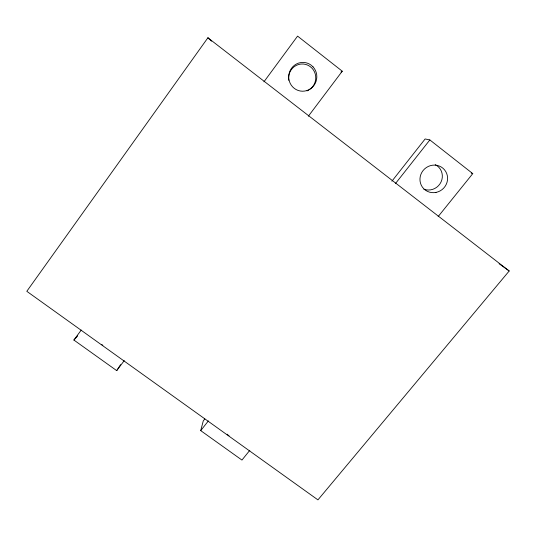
<?xml version="1.0" encoding="UTF-8"?>
<svg xmlns="http://www.w3.org/2000/svg" width="536" height="536" viewBox="0 0 536 536"><rect width="100%" height="100%" fill="white"/><g stroke="black" fill="none" stroke-linecap="round" stroke-linejoin="round"><path stroke-width="0.8" d="M249.803 450.32L241.95 460.069L200.719 430.622L203.265 420.928L204.799 418.971M81.244 330.055L73.894 340.045L116.701 370.624L120.56 364.634M207.908 37.775L26.8 291.309L317.935 499.88L509.2 270.975L207.908 37.775L211.539 41.185M263.94 81.82L297.574 36.12L342.263 71.201L308.368 116.198M116.701 370.624L124.245 360.607M391.903 181.188L425.128 138.965L429.852 139.936L472.765 173.617L438.14 216.598M200.719 430.622L208.383 420.901M395.454 183.58L429.852 139.936M73.894 340.045L77.687 335.911M341.003 72.052L342.263 71.201M471.251 173.108L472.765 173.617M499.103 263.732L509.2 270.975M101.686 344.481L102.852 345.331M288.596 77.64A13.943 13.581 -80.2 0 1 296.133 65.479A13.943 13.581 -80.2 0 1 310.089 66.504L312.099 68.293A13.943 13.581 -80.2 0 1 309.352 89.673M308.783 90.021A13.943 13.581 -80.2 0 1 306.974 90.899M288.783 80.367A13.943 13.581 -80.2 0 1 288.596 78.323M435.259 164.666A13.608 13.125 -43.6 0 1 441.074 181.918A13.608 13.125 -43.6 0 1 423.882 189.201M229.033 435.808A12.904 12.174 7.8 0 1 227.17 434.18M313.031 66.866L310.954 65.017A14.418 14.043 -80.1 0 0 288.904 74.591A14.418 14.043 -80.1 0 0 306.847 90.564A14.418 14.043 -80.1 0 0 313.031 66.866M436.016 192.411A14.063 13.554 -43.2 0 0 444.471 169.765A14.063 13.554 -43.2 0 0 420.84 174.501A14.063 13.554 -43.2 0 0 436.016 192.411"/></g></svg>
